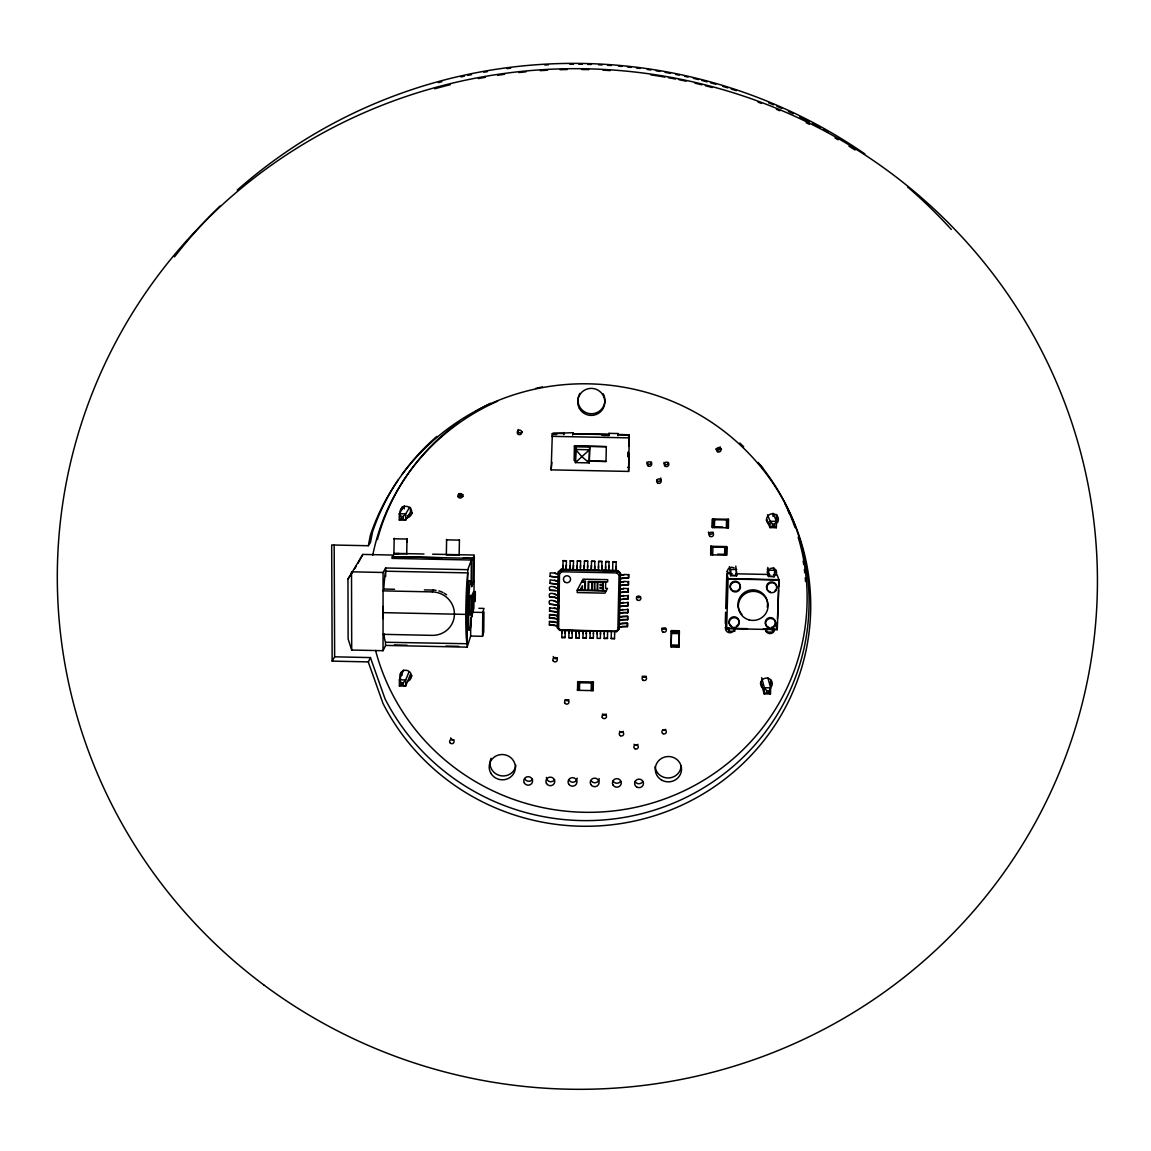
<?xml version="1.0" encoding="UTF-8"?>
<svg xmlns="http://www.w3.org/2000/svg" width="1151" height="1151" viewBox="0 0 1151 1151"><rect width="100%" height="100%" fill="white"/><g stroke="black" fill="none" stroke-linecap="round" stroke-linejoin="round"><path stroke-width="1.5" d="M392.433 555.041L362.81 554.422L347.962 579.097L348.12 638.949L351.702 650.042L383.038 650.703L383.067 572.479L385.643 567.99L467.781 569.687L471.363 560.019L473.061 560.048L473.075 558.364L463.292 558.149M385.643 576.522L385.643 567.99M471.176 582.305L471.363 560.019L392.29 558.393L394.174 553.401L423.971 554.005M406.95 553.66L393.915 553.861L394.189 538.337M572.176 633.424L572.234 630.503L572.162 637.783L568.867 637.712L568.954 632.23M590.118 632.575L590.132 633.352M620.447 575.299L624.087 574.622M383.038 650.703L385.599 645.409L385.427 641.985A39.263 4.014 -88.8 0 1 383.916 633.669M392.29 558.393L392.304 556.681L473.104 558.35L474.327 555.041L432.647 554.192M410.461 507.476L410.447 512.094L405.656 520.18L399.296 520.051L399.296 513.734L404.231 505.807L404.231 508.886M410.389 674.472L405.67 686.082L399.397 685.938L399.397 679.824L403.569 669.997M399.296 520.051L401.08 518.569L401.08 516.497L399.296 513.734L405.67 513.864L409.67 507.246M399.397 685.938L401.152 684.787L401.152 682.788L399.397 679.824L405.684 679.953L409.051 671.767M403.167 518.612L403.167 516.54L405.67 513.864L405.656 520.18L401.08 518.569M403.21 684.831L403.21 682.831L405.684 679.953L405.67 686.082L401.152 684.787M406.706 554.12L406.994 538.596L406.979 541.948M575.946 633.683L575.946 632.892M619.77 606.433L621.569 606.476M619.914 599.484L621.727 599.513M576.018 633.05L575.917 637.855L579.226 637.927L579.284 630.834M593.427 633.669L593.441 631.136M559.113 572.076L558.264 571.975L557.343 627.77L559.947 630.431L616.562 631.626L619.281 629.093L618.533 627.41M459.321 554.739L446.329 554.94L446.617 539.416M561.875 633.093L561.803 637.568L565.127 637.438L561.803 637.568M583.053 633.539L583.053 630.921M582.981 638.014L586.291 637.899L582.981 638.014L583.082 632.59M459.134 555.199L459.436 539.675M385.599 645.409L467.162 647.15L467.781 569.687M568.896 632.475L568.911 630.619M597.211 631.223L597.182 633.913M619.281 629.093L620.49 573.27L617.871 570.594L601.872 570.263M467.162 647.15L470.644 636.043L470.802 617.31M473.104 558.364L472.888 584.061L471.176 584.017M473.939 599.57L473.867 608.203L471.335 618.288A24.79 1.597 -88.8 0 1 469.162 628.518L468.975 626.791A24.79 1.597 -88.8 0 1 469.263 590.995A24.79 1.597 -88.8 0 1 471.694 586.765L474.111 580.55M473.996 592.65L474.313 556.724M470.644 636.043L482.528 636.302L482.758 612.447L483.981 608.419L478.917 608.318M483.938 611.8L483.751 632.057L482.528 636.302M616.562 631.626L619.281 628.906M576.004 633.467L575.917 637.855M590.103 632.935L590.132 631.065M597.182 632.733L597.096 638.316L600.405 638.388L600.52 631.28M601.987 435.395L608.879 435.524L608.951 433.351L617.958 433.539L617.929 435.711L617.943 434.805L629.266 435.035L628.619 471.421L551.142 469.867L552.351 433.51L572.939 432.69L572.709 434.819L572.939 432.69M615.986 570.551L616.044 567.76M612.649 570.479L612.836 561.702L616.159 561.774L612.836 561.875M561.832 631.985L561.803 633.194L561.832 630.46M565.127 632.043L565.098 633.266M568.896 632.129L568.867 633.079M586.348 632.503L586.319 633.971L586.363 630.993M614.519 638.676L611.224 638.417L614.519 638.676L614.62 634.1M614.677 631.582L614.62 633.87M554.969 625.583L557.401 625.741L549.358 624.921L549.444 621.511L553.876 621.598M555.113 618.202L557.487 619.008L549.473 618.015L549.545 614.591L553.991 614.692M555.415 612.015L557.616 611.886L549.574 611.095L549.646 607.67M555.775 604.894L549.674 604.16C545.747 595.283 564.422 605.412 554.12 601.009M554.537 597.369L549.79 597.211C545.962 588.29 564.263 598.448 554.35 594.06M557.947 591.038L549.89 590.262C545.991 581.413 564.594 591.47 554.336 587.111M556.321 584.032L549.991 583.312L550.077 579.888L556.163 580.766M556.422 577.054L550.106 576.349L550.178 572.91L554.638 573.011M551.904 462.342L551.142 469.867M552.351 433.51L552.336 434.416L556.724 434.502M558.681 572.148L557.789 627.784L560.81 630.029L559.962 630L616.576 631.194L615.627 631.194L618.835 629.079L620.044 573.428L617.857 571.184L560.94 570.004L558.681 572.148L559.501 573.932L558.638 627.813M558.523 608.692L558.58 605.21M558.638 601.714L558.81 591.254M563.717 433.74L563.702 434.646L563.961 433.409M563.976 432.517L563.932 433.524L553.516 433.323L553.243 434.431M579.298 633.654L579.27 632.345M616.058 567.227L616.058 566.493M473.608 596.909C473.651 582.348 472.342 604.462 473.435 600.074M566.321 565.256L566.421 560.753L563.098 560.681L562.897 567.515M565.112 637.625L565.155 630.345L597.11 631.021M566.22 567.803L566.191 569.515M573.342 567.385L573.529 560.897L570.205 560.825L570.018 567.486M588.276 461.119L606.016 461.465L606.318 446.646L574.378 446.027L574.133 460.515M573.327 567.947L573.299 569.659L573.443 565.285M576.032 446.804L575.385 462.601L589.226 462.875L589.758 447.077L576.032 446.804L575.615 449.494L575.385 462.601L589.47 449.768L589.758 447.077M575.946 632.518L575.975 630.762M577.111 568.019L577.083 569.745M577.126 567.63L577.298 560.969L580.622 561.041L580.449 567.702M577.5 690.298L577.73 681.651L593.355 681.996L593.153 690.643L577.5 690.298L577.586 689.248M578.003 690.197L578.205 681.78L578.133 682.586L579.6 682.615L579.457 690.341L578.061 689.377M566.191 567.903L566.35 565.141M584.233 568.177L584.19 569.889M584.32 565.616L584.406 561.127L587.729 561.184L587.643 565.688M584.996 581.83L584.852 590.103L582.363 590.06L582.449 585.701L580.694 588.823L581.744 588.837L581.715 590.046L577.284 589.959L581.687 581.759L584.996 581.83L581.687 581.759M585.427 581.399L585.269 590.132L588.075 590.19L588.233 581.456L607.67 581.859L607.714 579.672L583.068 579.169L581.917 581.327L585.427 581.399L581.917 581.327M586.276 638.086L586.377 633.554M590.031 638.158L593.355 638.042L590.031 638.158L590.089 634.014M591.341 568.321L591.312 570.033M591.427 565.774L591.513 561.271L594.837 561.343L594.679 567.99M592.664 690.514L592.851 682.097L591.341 682.874L591.197 690.6L592.707 689.694M594.664 568.393L594.635 570.105M593.34 638.23L593.412 633.208M601.858 565.99L601.944 561.487L598.621 561.415L598.419 570.191M600.491 634.1L600.491 632.805M604.246 634.072L604.261 633.079M616.03 568.263L616.159 561.774M577.097 568.134L577.198 566.522M580.435 567.803L580.406 569.817M580.55 565.443L580.449 567.529M584.219 568.277L584.334 565.515M591.326 568.421L591.427 565.659M594.664 568.493L594.736 566.047M598.534 565.817L598.462 567.903M601.786 568.536L601.757 570.249M601.772 568.637L601.844 566.191M604.16 638.46L607.469 638.345L604.16 638.46L604.289 631.367M605.627 566.062L605.728 561.559L609.052 561.63L608.951 566.637M608.879 435.524L608.908 434.632L572.723 433.913M608.951 433.351L608.937 434.258L572.91 433.697M607.455 638.532L607.599 631.439M608.951 566.421L608.865 570.407M611.368 631.511L611.224 638.618M617.958 433.539L617.943 434.431L628.317 434.79L628.345 435.912M591.341 568.105L591.413 565.889M601.844 566.105L601.8 568.134M605.584 568.393L605.627 566.278M608.922 567.616L608.951 566.35M617.886 629.079L619.051 575.155L620.044 573.428M618.749 616.936L618.835 613.454M618.907 609.958L618.979 606.476M627.856 455.652L627.928 452.185M627.885 456.861L627.957 453.365M628.863 453.393L628.619 471.421M629.021 446.401L629.266 435.035M627.453 626.59L627.525 623.166L622.49 623.094L619.396 624.015L627.525 623.353L627.453 626.59L619.324 627.065L621.123 627.281M627.612 619.67L627.683 616.245L622.633 616.173L619.54 617.08L627.683 616.432L627.612 619.67L619.468 620.13L621.267 620.36M627.77 612.749L627.827 609.325L627.77 612.749L622.101 612.692M627.914 605.814L627.986 602.39L627.914 605.814L621.511 606.289M628.072 598.865L628.144 595.441L628.072 598.865L621.669 599.34M628.23 591.916L628.302 588.492L628.23 591.916L620.072 592.52L622.562 592.247M628.388 584.953L628.46 581.528L628.388 584.953L623.641 584.881M628.547 577.975L628.604 574.55L628.547 577.975L620.375 578.565L622.763 578.377M584.32 565.745L584.305 566.666M587.643 565.817L587.528 569.961M605.613 566.867L605.541 570.335M566.321 565.371L566.22 567.4M570.004 567.184L569.975 569.601M671.407 630.59L671.105 646.315L678.975 646.488L679.263 630.762L671.407 630.59L671.479 631.913L679.363 632.072L679.263 630.762M671.105 646.905L671.508 631.539L679.378 631.698L678.975 647.063L671.105 646.905L671.033 645.567M584.233 567.774L584.248 566.796M587.629 565.99L587.571 567.544M577.212 565.688L577.14 566.652M609.052 561.63L605.728 561.559M710.771 546.25L710.714 554.84L726.598 555.17L726.842 547.358L726.626 546.581L710.771 546.25L710.714 554.84M712.239 526.784L712.483 518.957L728.367 519.274L728.338 527.849L712.426 527.518L712.239 526.784L722.742 527M570.105 565.616L570.018 567.184M712.426 527.518L712.483 518.957M712.757 526.87L713.001 519.043L712.901 527.446L714.224 526.827M712.699 554.883L712.915 546.984L711.289 546.351L711.059 554.149M714.411 527.561L714.627 519.633L713.131 519.605M726.324 547.257L726.08 555.07L726.324 547.257L724.828 547.229L724.583 555.041M726.598 555.17L726.626 546.581M727.82 527.762L727.892 519.346M728.367 519.274L728.338 527.849M725.619 612.159L725.288 622.648L726.626 628.604L777.242 629.669L779.026 580.018L777.011 574.651L773.429 574.579M725.734 608.663L726.77 575.371M726.626 628.604L728.094 578.651L778.896 579.701L778.652 586.794M562.997 565.472L562.868 569.443M735.806 566.076L736.582 575.831L730.698 575.716L729.403 566.565M734.899 628.216L734.798 631.323L728.943 631.208L729.043 628.086M730.698 575.716L730.899 569.414L736.784 569.544M736.582 575.831L736.568 571.558M773.601 567.558L774.637 570.32L774.407 576.622L768.523 576.493L767.343 568.968M772.551 629.007L772.45 632.129L766.58 632L766.71 628.547M768.523 576.493L768.739 570.205L767.76 567.429M760.984 682.039L764.135 693.852L766.58 692.701L766.638 690.701L764.35 687.722L761.645 677.709M766.609 519.331L769.947 527.59L772.422 526.122L772.494 524.05L770.163 521.274L767.501 514.77M772.983 516.367L773.098 513.274L776.58 521.403L776.35 527.719L769.947 527.59L770.163 521.274L776.58 521.403L774.594 524.093L774.522 526.165L776.35 527.719M769.515 690.614L770.451 693.981L764.135 693.852L764.35 687.722L770.666 687.852L770.451 693.981L768.638 692.744L770.666 687.852L767.846 677.838M770.551 685.075L770.738 680.068M776.378 520.712L776.565 515.547M777.371 622.231L777.126 629.309L763.171 629.021M777.5 618.691L778.522 590.334M601.944 561.487L598.621 561.415M606.016 461.465L588.305 460.788M606.318 446.646L574.378 446.027M593.355 681.996L593.297 683.032L577.644 682.687L577.73 681.651M593.153 690.643L593.197 689.593M594.837 561.343L591.513 561.271M467.623 589.298L469.378 589.312M587.729 561.184L584.406 561.127M579.226 637.927L575.932 637.668M580.622 561.041L577.298 560.969M572.162 637.783L568.867 637.712M573.529 560.897L570.205 560.825M559.947 630.431L557.343 627.77M566.421 560.753L563.098 560.681M557.429 622.691L554.005 621.799M558.062 584.075L555.847 584.19M555.357 604.822L549.674 604.16M558.091 580.982L556.293 580.938M554.552 597.398L557.847 598.002L556.019 598.132M558.206 573.989L554.94 573.256M558.177 577.097L555.962 577.212M558.264 571.975L560.969 569.414L599.254 570.292M549.444 621.511L555.703 622.475M549.358 624.921L554.12 624.849M549.473 618.015L554.235 617.943M549.574 611.095L555.501 611.828M549.545 614.591L557.53 615.756L554.178 614.893M549.79 597.211L555.415 597.34M549.89 590.262L555.401 590.334M549.991 583.312L555.933 584.003M550.106 576.349L556.048 577.039M368.32 545.732L370.392 535.143A225.855 221.208 4.7 0 1 708.786 420.475A225.855 221.208 4.7 0 1 735.043 770.782A225.855 221.208 4.7 0 1 383.024 703.52L368.248 661.897L332.164 661.12L331.675 544.984L368.32 545.732L370.478 542.38L372.564 531.877A223.913 219.381 4.7 0 1 398.16 480.025M458.702 646.344L445.998 646.071M394.577 589.269L384.06 589.053L383.067 590.88L432.359 591.902L433.15 590.075A22.142 21.596 20.2 0 1 436.042 590.319M407.066 645.251L394.39 644.977M368.421 661.897L370.406 657.581L385.038 698.873A223.913 219.381 4.7 0 0 707.189 785.586A223.913 219.381 4.7 0 0 758.149 462.457M358.062 563.227L362.81 554.422M332.164 661.12L334.639 656.818L334.178 545.171M559.501 573.932L561.774 571.788L616.864 572.925L617.857 571.184M347.962 579.097L352.609 571.889M354.479 569.011L356.335 566.134M622.705 585.284L620.216 585.542L623.597 584.924M470.183 615.497L469.622 604.894L470.514 595.312L470.802 597.009M560.019 571.213L561.817 569.515L560.969 569.414L617.871 570.752M622.115 619.497L627.612 619.483M623.094 612.663L619.626 613.195L621.425 613.425M623.698 588.564L620.144 589.254L623.9 588.564M622.159 626.36L627.453 626.403M621.972 603.038L627.986 602.563M623.223 577.773L628.532 577.816M623.928 581.6L620.288 582.118L622.101 582.32M617.094 570.651L620.49 573.27L619.698 573.327M393.915 553.847L398.951 553.487M623.597 602.462L619.842 603.009L622.029 603.225M621.727 606.289L627.914 605.627M623.166 591.672L628.23 591.743M623.741 595.527L619.986 596.232L628.144 595.614M622.259 582.147L624.043 581.6M623.324 584.708L628.388 584.78M623.54 588.391L628.302 588.65M623.324 598.592L628.072 598.693M623.022 612.476L627.755 612.562M624.202 574.622L622.187 575.169M551.646 436.344L629.352 437.869M716.152 448.976L721.476 449.077M627.655 467.335L628.561 467.349M458.947 494.498L462.544 494.57M459.681 496.354L463.263 496.426M728.065 519.907L726.569 519.878L726.324 527.719M712.656 519.676L728.583 519.993M401.08 516.497L403.167 516.54M772.494 524.05L774.594 524.093M772.422 526.122L774.522 526.165M393.93 538.769L406.749 539.042M446.415 539.848L459.249 540.121M710.944 547.027L726.842 547.358M717.62 554.192L726.382 554.379M392.304 556.681L441.826 557.717M768.739 570.205L774.637 570.32M732.194 573.716L726.813 573.615L728.18 578.967L779.026 580.018M735.777 573.802L769.846 574.507M730.568 575.241L736.453 575.371M768.364 576.032L774.407 576.622M624.144 574.464L628.619 574.723M383.067 572.479L351.515 571.817L351.702 650.042M623.986 581.428L628.46 581.687M424.388 589.902L433.15 590.075M555.904 605.081L557.731 604.951L555.516 605.066M549.617 607.843L557.645 608.821L554.135 607.944M627.842 609.498L619.684 610.131L623.051 609.483M470.845 612.203L482.758 612.447M383.053 612.649L465.795 614.389A39.292 2.561 -88.8 0 0 467.076 643.726L385.599 642.258M726.554 628.245L747.474 628.691M671.407 631.18L677.694 631.309M467.32 627.655L469.076 627.683M679.335 633.625L671.45 633.453M383.053 634.33L432.157 635.366A22.243 21.682 20.1 0 0 454.429 614.102A22.243 21.682 20.1 0 0 432.359 591.902M671.148 644.977L679.018 645.15M334.639 656.818L370.579 657.581M401.152 682.788L403.21 682.831M766.638 690.701L768.71 690.744M766.58 692.701L768.638 692.744M554.451 580.147L556.365 580.78M556.264 573.788L554.926 573.227M616.864 572.925L619.051 575.155M560.94 570.004L561.774 571.788M776.191 626.504L777.242 629.669M765.616 628.834L766.58 632M728.223 628.043L728.943 631.208M678.874 645.725L678.975 647.063M402.159 474.284A223.913 219.381 4.7 0 1 436.876 436.387M739.791 443.02A223.913 219.381 4.7 0 1 743.675 446.761M434.69 88.785A515.691 505.98 5.9 0 1 450.401 84.656M478.399 78.57A515.691 505.98 5.9 0 1 485.362 77.304M497.62 75.319A515.691 505.98 5.9 0 1 504.67 74.297M518.871 72.556A515.691 505.98 5.9 0 1 525.993 71.822M540.308 70.657A515.691 505.98 5.9 0 1 547.488 70.225M560.048 69.707A515.691 505.98 5.9 0 1 567.227 69.535M581.586 69.506A515.691 505.98 5.9 0 1 588.736 69.635M602.995 70.182A515.691 505.98 5.9 0 1 610.088 70.599M650.775 74.858A515.691 505.98 5.9 0 1 664.933 77.103M668.472 77.721A515.691 505.98 5.9 0 1 675.551 79.045M679.076 79.736A515.691 505.98 5.9 0 1 686.111 81.203M694.887 83.16A515.691 505.98 5.9 0 1 701.88 84.843M705.362 85.721A515.691 505.98 5.9 0 1 712.296 87.534M758.106 102.151A515.691 505.98 5.9 0 1 761.458 103.403M776.493 109.359A515.691 505.98 5.9 0 1 779.817 110.741M806.16 122.725A515.691 505.98 5.9 0 1 809.412 124.337M834.979 137.947A515.691 505.98 5.9 0 1 838.101 139.746M848.963 146.206A515.691 505.98 5.9 0 1 855.064 149.99M731.345 625.971A5.064 4.949 -11.2 0 1 730.238 618.49A5.064 4.949 -11.2 0 1 738.007 618.648A5.064 4.949 -11.2 0 1 736.41 626.086M768.839 627.266A5.079 4.935 -14.1 0 1 765.803 620.317A5.079 4.935 -14.1 0 1 773.371 618.519A5.079 4.935 -14.1 0 1 773.774 626.086M772.695 626.849A5.079 4.935 -14.1 0 1 771.458 627.324M767.846 590.377A5.093 4.978 -16.4 0 1 767.501 583.989A5.093 4.978 -16.4 0 1 773.875 582.464A5.093 4.978 -16.4 0 1 776.436 588.319M775.875 589.513A5.093 4.978 -16.4 0 1 775.04 590.535M770.091 591.715A5.093 4.978 -16.4 0 1 768.882 591.197M741.963 614.375A14.819 14.459 -13.8 0 1 748.783 590.449A14.819 14.459 -13.8 0 1 767.242 607.196M732.482 590.434A5.093 4.978 -13.3 0 1 731.374 582.895A5.093 4.978 -13.3 0 1 739.143 583.053A5.093 4.978 -13.3 0 1 737.561 590.535M736.323 591.01A5.093 4.978 -13.3 0 1 733.691 590.952M798.175 537.186A219.28 214.935 4.3 0 1 646.301 804.722A219.28 214.935 4.3 0 1 375.571 650.459M372.751 555.185A219.28 214.935 4.3 0 1 497.606 401.195M535.647 388.434A219.28 214.935 4.3 0 1 542.495 386.923M760.02 464.745A219.28 214.935 4.3 0 1 763.228 468.831M784.996 503.821A219.28 214.935 4.3 0 1 794.996 527.446M665.724 729.346A2.216 2.144 -2.1 0 1 662.674 730.065M377.384 539.574A217.899 213.626 4.3 0 1 449.84 429.078M451.178 427.999A217.899 213.626 4.3 0 1 459.422 421.813M475.32 411.468A217.899 213.626 4.3 0 1 490.542 403.282M787.586 509.317A217.899 213.626 4.3 0 1 789.615 514.008M803.153 561.112A217.899 213.626 4.3 0 1 803.686 564.45M804.362 569.472A217.899 213.626 4.3 0 1 804.75 572.824M805.24 577.86A217.899 213.626 4.3 0 1 805.499 581.428M568.968 699.693A2.216 2.158 5.8 0 1 565.127 699.607M712.958 532.122A2.259 2.216 -14.7 0 1 710.642 534.309A2.259 2.216 -14.7 0 1 708.44 532.035M665.724 628.245A2.244 2.187 -4.2 0 1 661.839 628.158M515.907 765.3A13.021 12.56 9.9 0 1 499.52 775.457A13.021 12.56 9.9 0 1 491.06 758.293M646.056 676.256A2.23 2.173 -1.2 0 1 642.2 676.169M463.134 494.801A2.259 2.23 27.4 0 1 458.932 493.606M681.147 765.688A13.049 12.589 -1.9 0 1 668.602 777.975A13.049 12.589 -1.9 0 1 655.12 766.724M603.239 393.843A13.467 13.438 9.6 0 1 591.197 413.756A13.467 13.438 9.6 0 1 579.917 393.383M606.26 714.08A2.216 2.158 2.5 0 1 602.419 713.994M769.961 568.623A4.546 4.446 -17.4 0 1 775.947 574.838M768.091 574.68A4.546 4.446 -17.4 0 1 768.249 570.22M532.539 779.27A4.403 4.244 7.9 0 1 524.914 779.098M577.212 778.134A4.403 4.244 4.9 0 1 568.954 780.076M599.254 778.637A4.403 4.259 3.3 0 1 590.981 780.579M554.566 779.759A4.403 4.244 6.4 0 1 546.38 777.443M623.353 731.374A2.216 2.144 1.2 0 1 619.511 731.288M734.482 628.446A4.518 4.403 -10.5 0 1 728.669 632.575A4.518 4.403 -10.5 0 1 726.137 626.058M522.137 431.812A2.273 2.259 30.2 0 1 519.029 432.589A2.273 2.259 30.2 0 1 518.238 429.481M640.474 596.621A2.244 2.201 -2.1 0 1 636.589 596.549M660.66 478.01A2.273 2.244 -12.1 0 1 659.753 481.06A2.273 2.244 -12.1 0 1 656.689 480.168M668.515 462.457A2.273 2.244 -16 0 1 666.184 464.673A2.273 2.244 -16 0 1 663.969 462.371M557.415 657.681A2.23 2.173 7.3 0 1 553.286 656.502M637.87 744.337A2.216 2.144 0.2 0 1 634.043 744.265M651.538 462.126A2.273 2.244 -12.3 0 1 649.207 464.328A2.273 2.244 -12.3 0 1 646.991 462.04M453.983 739.805A2.216 2.129 13.8 0 1 450.688 737.877M720.123 446.804A2.288 2.259 -26.2 0 1 719.202 449.883A2.288 2.259 -26.2 0 1 716.123 448.991M776.695 514.483A5.899 5.784 -22.1 0 1 776.479 520.295M768.379 522.252A5.899 5.784 -22.1 0 1 766.293 520.079M412.331 512.871A5.884 5.755 30.2 0 1 407.267 515.648M401.426 509.749A5.884 5.755 30.2 0 1 402.217 506.872M411.972 675.594A5.784 5.597 19.2 0 1 409.857 677.594M401.987 675.378A5.784 5.597 19.2 0 1 401.224 672.544M642.704 781.73A4.417 4.259 0.3 0 1 635.064 781.558M620.662 781.241A4.417 4.259 1.8 0 1 613.023 781.069M729.144 629.755A4.489 4.374 -10.6 0 1 725.331 627.482M730.914 573.486A4.503 4.417 -14 0 1 727.087 571.198M775.645 569.99A4.518 4.417 -17.5 0 1 774.968 572.191M768.753 573.687A4.518 4.417 -17.5 0 1 767.156 572.033M771.328 680.543A5.798 5.626 -11.1 0 1 770.451 683.334M762.466 685.233A5.798 5.626 -11.1 0 1 760.423 683.119M763.358 688.557A5.841 5.654 -11 0 1 761.502 680.773A5.841 5.654 -11 0 1 769.544 678.874A5.841 5.654 -11 0 1 771.4 686.658M769.314 524.583A5.942 5.827 -21.9 0 1 767.429 516.569A5.942 5.827 -21.9 0 1 775.601 514.598A5.942 5.827 -21.9 0 1 777.472 522.612M400.03 512.008A5.913 5.798 30.1 0 1 405.929 506.296A5.913 5.798 30.1 0 1 411.799 512.238A5.913 5.798 30.1 0 1 405.9 517.95M400.62 678.63A5.813 5.64 19.1 0 1 402.749 670.947A5.813 5.64 19.1 0 1 410.677 673.191A5.813 5.64 19.1 0 1 408.533 680.874M727.763 573.831A4.532 4.446 -13.9 0 1 734.151 567.889M774.609 629.295A4.518 4.403 -13.8 0 1 769.947 633.597A4.518 4.403 -13.8 0 1 765.588 629.108M469.407 581.413A24.79 1.611 -88.8 0 0 467.205 596.031A24.79 1.611 -88.8 0 0 467.22 626.763L467.407 628.489A24.79 1.611 -88.8 0 0 468.126 630.144M438.876 590.923A22.142 21.596 20.2 0 1 442.934 592.52M444.2 593.211A22.142 21.596 20.2 0 1 446.602 594.837M383.125 618.619A39.263 4.014 -88.8 0 1 383.096 606.448M383.815 588.075A39.263 4.014 -88.8 0 1 385.283 573.284L385.643 571.198L467.752 572.896L467.507 574.996A39.292 2.561 -88.8 0 0 465.795 614.303M174.492 256.846A505.044 496.254 6.4 0 1 220.028 206.058M237.207 190.131A505.044 496.254 6.4 0 1 864.818 153.917M907.707 187.037A505.044 496.254 6.4 0 1 951.302 229.452M438.373 82.642A500.915 492.34 6.4 0 1 441.811 81.707M460.918 76.944A500.915 492.34 6.4 0 1 464.428 76.153M467.939 75.391A500.915 492.34 6.4 0 1 471.478 74.642M483.88 72.254A500.915 492.34 6.4 0 1 487.434 71.621M507.102 68.614A500.915 492.34 6.4 0 1 510.699 68.154M544.826 65.032A500.915 492.34 6.4 0 1 548.423 64.83M569.86 64.197A500.915 492.34 6.4 0 1 573.443 64.183M578.809 64.211A500.915 492.34 6.4 0 1 582.392 64.255M587.787 64.37A500.915 492.34 6.4 0 1 591.384 64.47M598.592 64.773A500.915 492.34 6.4 0 1 602.203 64.96M607.613 65.29A500.915 492.34 6.4 0 1 611.224 65.535M618.447 66.111A500.915 492.34 6.4 0 1 622.058 66.441M627.468 66.988A500.915 492.34 6.4 0 1 631.079 67.377M636.489 68.01A500.915 492.34 6.4 0 1 640.085 68.47M647.265 69.463A500.915 492.34 6.4 0 1 650.847 69.995M656.214 70.844A500.915 492.34 6.4 0 1 659.796 71.434M665.134 72.369A500.915 492.34 6.4 0 1 670.457 73.376M675.766 74.427A500.915 492.34 6.4 0 1 679.291 75.16M684.572 76.297A500.915 492.34 6.4 0 1 688.068 77.088M693.305 78.311A500.915 492.34 6.4 0 1 698.513 79.592M701.966 80.484A500.915 492.34 6.4 0 1 707.131 81.85M710.584 82.8A500.915 492.34 6.4 0 1 715.749 84.268M722.641 86.311A500.915 492.34 6.4 0 1 727.792 87.908M731.216 89.001A500.915 492.34 6.4 0 1 736.352 90.699M768.508 102.727A500.915 492.34 6.4 0 1 773.515 104.827M776.839 106.252A500.915 492.34 6.4 0 1 781.788 108.439M788.363 111.431A500.915 492.34 6.4 0 1 793.255 113.733M799.729 116.87A500.915 492.34 6.4 0 1 809.326 121.747M812.491 123.416A500.915 492.34 6.4 0 1 820.332 127.66M823.44 129.401A500.915 492.34 6.4 0 1 828.058 132.034M471.363 604.922C472.039 644.301 473.91 566.954 471.363 604.922M474.744 596.347C475.018 614.303 475.895 579.154 474.744 596.347M577.284 590.391L577.241 592.578L604.966 593.153L606.131 590.995L577.284 590.391M589.47 449.768L589.226 462.875L581.816 456.674L575.615 449.494L589.47 449.768M588.765 581.902L588.621 590.19L591.47 590.262L592.089 582.694L591.931 590.262L594.362 590.319L594.535 582.751L594.808 590.319L597.168 590.377L597.283 583.212A1.439 1.41 3.3 0 0 596.736 582.348L588.765 581.902M597.858 582.089L597.7 590.391L602.62 590.492L602.664 588.305L599.959 588.247L599.973 587.37L602.678 587.427L602.721 585.24L600.016 585.183L600.045 584.32L602.736 584.377L602.793 582.19L597.858 582.089M603.225 582.205L603.052 590.492L606.361 590.564L607.527 588.406L605.541 588.362L605.671 582.262L603.225 582.205M263.665 984.81A520.18 510.224 5.9 0 0 1093.45 644.056A520.18 510.224 5.9 0 0 374.967 108.122A520.18 510.224 5.9 0 0 263.665 984.81M769.113 628.144A5.093 4.949 -14.1 0 0 775.544 622.216A5.093 4.949 -14.1 0 0 767.127 619.813A5.093 4.949 -14.1 0 0 769.113 628.144M731.561 626.863A5.079 4.949 -11.2 0 0 739.302 622.734A5.079 4.949 -11.2 0 0 731.835 618.274A5.079 4.949 -11.2 0 0 731.561 626.863M770.364 592.535A5.108 4.978 -16.4 0 0 776.824 586.564A5.108 4.978 -16.4 0 0 768.379 584.147A5.108 4.978 -16.4 0 0 770.364 592.535M732.683 591.254A5.093 4.978 -13.3 0 0 740.467 587.096A5.093 4.978 -13.3 0 0 732.971 582.607A5.093 4.978 -13.3 0 0 732.683 591.254M748.884 619.828A14.877 14.503 -13.7 0 0 767.688 602.433A14.877 14.503 -13.7 0 0 743.071 595.369A14.877 14.503 -13.7 0 0 748.884 619.828M710.081 536.395A2.273 2.23 -14.5 0 0 713.548 534.524A2.273 2.23 -14.5 0 0 710.196 532.51A2.273 2.23 -14.5 0 0 710.081 536.395M662.947 733.662A2.23 2.158 -2.1 0 0 666.328 731.863A2.23 2.158 -2.1 0 0 663.034 729.921A2.23 2.158 -2.1 0 0 662.947 733.662M564.781 703.016A2.23 2.173 5.8 0 0 568.652 703.103A2.23 2.173 5.8 0 0 566.767 699.808A2.23 2.173 5.8 0 0 564.781 703.016M662.904 631.957A2.259 2.201 -4.1 0 0 666.328 630.129A2.259 2.201 -4.1 0 0 663.005 628.158A2.259 2.201 -4.1 0 0 662.904 631.957M661.523 780.004A13.136 12.675 -1.9 0 0 681.521 769.501A13.136 12.675 -1.9 0 0 662.127 758.063A13.136 12.675 -1.9 0 0 661.523 780.004M490.873 773.242A13.107 12.632 9.8 0 0 513.547 773.76A13.107 12.632 9.8 0 0 502.44 754.524A13.107 12.632 9.8 0 0 490.873 773.242M449.912 742.596A2.23 2.144 13.8 0 0 453.753 742.683A2.23 2.144 13.8 0 0 451.854 739.402A2.23 2.144 13.8 0 0 449.912 742.596M458.199 496.887A2.273 2.244 27.3 0 0 462.126 496.959A2.273 2.244 27.3 0 0 460.184 493.549A2.273 2.244 27.3 0 0 458.199 496.887M643.136 680.255A2.244 2.187 -1.2 0 0 646.545 678.443A2.244 2.187 -1.2 0 0 643.222 676.471A2.244 2.187 -1.2 0 0 643.136 680.255M579.399 408.404A13.553 13.524 9.4 0 0 602.865 408.893A13.553 13.524 9.4 0 0 591.528 388.376A13.553 13.524 9.4 0 0 579.399 408.404M602.304 717.49A2.23 2.158 2.6 0 0 606.174 717.577A2.23 2.158 2.6 0 0 604.304 714.282A2.23 2.158 2.6 0 0 602.304 717.49M517.547 433.51A2.288 2.273 29.8 0 0 521.504 433.582A2.288 2.273 29.8 0 0 519.576 430.129A2.288 2.273 29.8 0 0 517.547 433.51M568.623 783.96A4.431 4.273 4.9 0 0 576.306 784.148A4.431 4.273 4.9 0 0 572.579 777.644A4.431 4.273 4.9 0 0 568.623 783.96M590.794 784.464A4.431 4.273 3.3 0 0 598.477 784.637A4.431 4.273 3.3 0 0 594.765 778.134A4.431 4.273 3.3 0 0 590.794 784.464M524.324 782.968A4.431 4.273 7.9 0 0 531.992 783.14A4.431 4.273 7.9 0 0 528.251 776.652A4.431 4.273 7.9 0 0 524.324 782.968M546.466 783.471A4.431 4.273 6.4 0 0 554.149 783.644A4.431 4.273 6.4 0 0 550.408 777.141A4.431 4.273 6.4 0 0 546.466 783.471M620.303 735.69A2.23 2.158 1.2 0 0 623.684 733.892A2.23 2.158 1.2 0 0 620.389 731.95A2.23 2.158 1.2 0 0 620.303 735.69M648.258 465.982A2.288 2.259 -12.1 0 0 651.725 464.083A2.288 2.259 -12.1 0 0 648.344 462.055A2.288 2.259 -12.1 0 0 648.258 465.982M665.336 466.313A2.288 2.259 -15.7 0 0 668.817 464.428A2.288 2.259 -15.7 0 0 665.436 462.4A2.288 2.259 -15.7 0 0 665.336 466.313M637.496 600.16A2.259 2.216 -2.1 0 0 640.92 598.319A2.259 2.216 -2.1 0 0 637.582 596.333A2.259 2.216 -2.1 0 0 637.496 600.16M657.725 483.089A2.288 2.259 -11.9 0 0 661.192 481.204A2.288 2.259 -11.9 0 0 657.825 479.176A2.288 2.259 -11.9 0 0 657.725 483.089M553.142 660.76A2.244 2.187 7.3 0 0 557.012 660.847A2.244 2.187 7.3 0 0 555.127 657.523A2.244 2.187 7.3 0 0 553.142 660.76M634.92 748.74A2.23 2.158 0.2 0 0 638.301 746.956A2.23 2.158 0.2 0 0 635.007 745.014A2.23 2.158 0.2 0 0 634.92 748.74M717.548 451.71A2.302 2.273 -26 0 0 721.044 449.811A2.302 2.273 -26 0 0 717.663 447.782A2.302 2.273 -26 0 0 717.548 451.71M636.733 787.054A4.446 4.273 0.3 0 0 643.481 783.5A4.446 4.273 0.3 0 0 636.92 779.644A4.446 4.273 0.3 0 0 636.733 787.054M612.965 784.953A4.431 4.273 1.8 0 0 620.648 785.14A4.431 4.273 1.8 0 0 616.95 778.637A4.431 4.273 1.8 0 0 612.965 784.953M564.436 581.672A3.568 3.496 7.3 0 0 570.421 580.219A3.568 3.496 7.3 0 0 566.134 575.845A3.568 3.496 7.3 0 0 564.436 581.672"/></g></svg>
